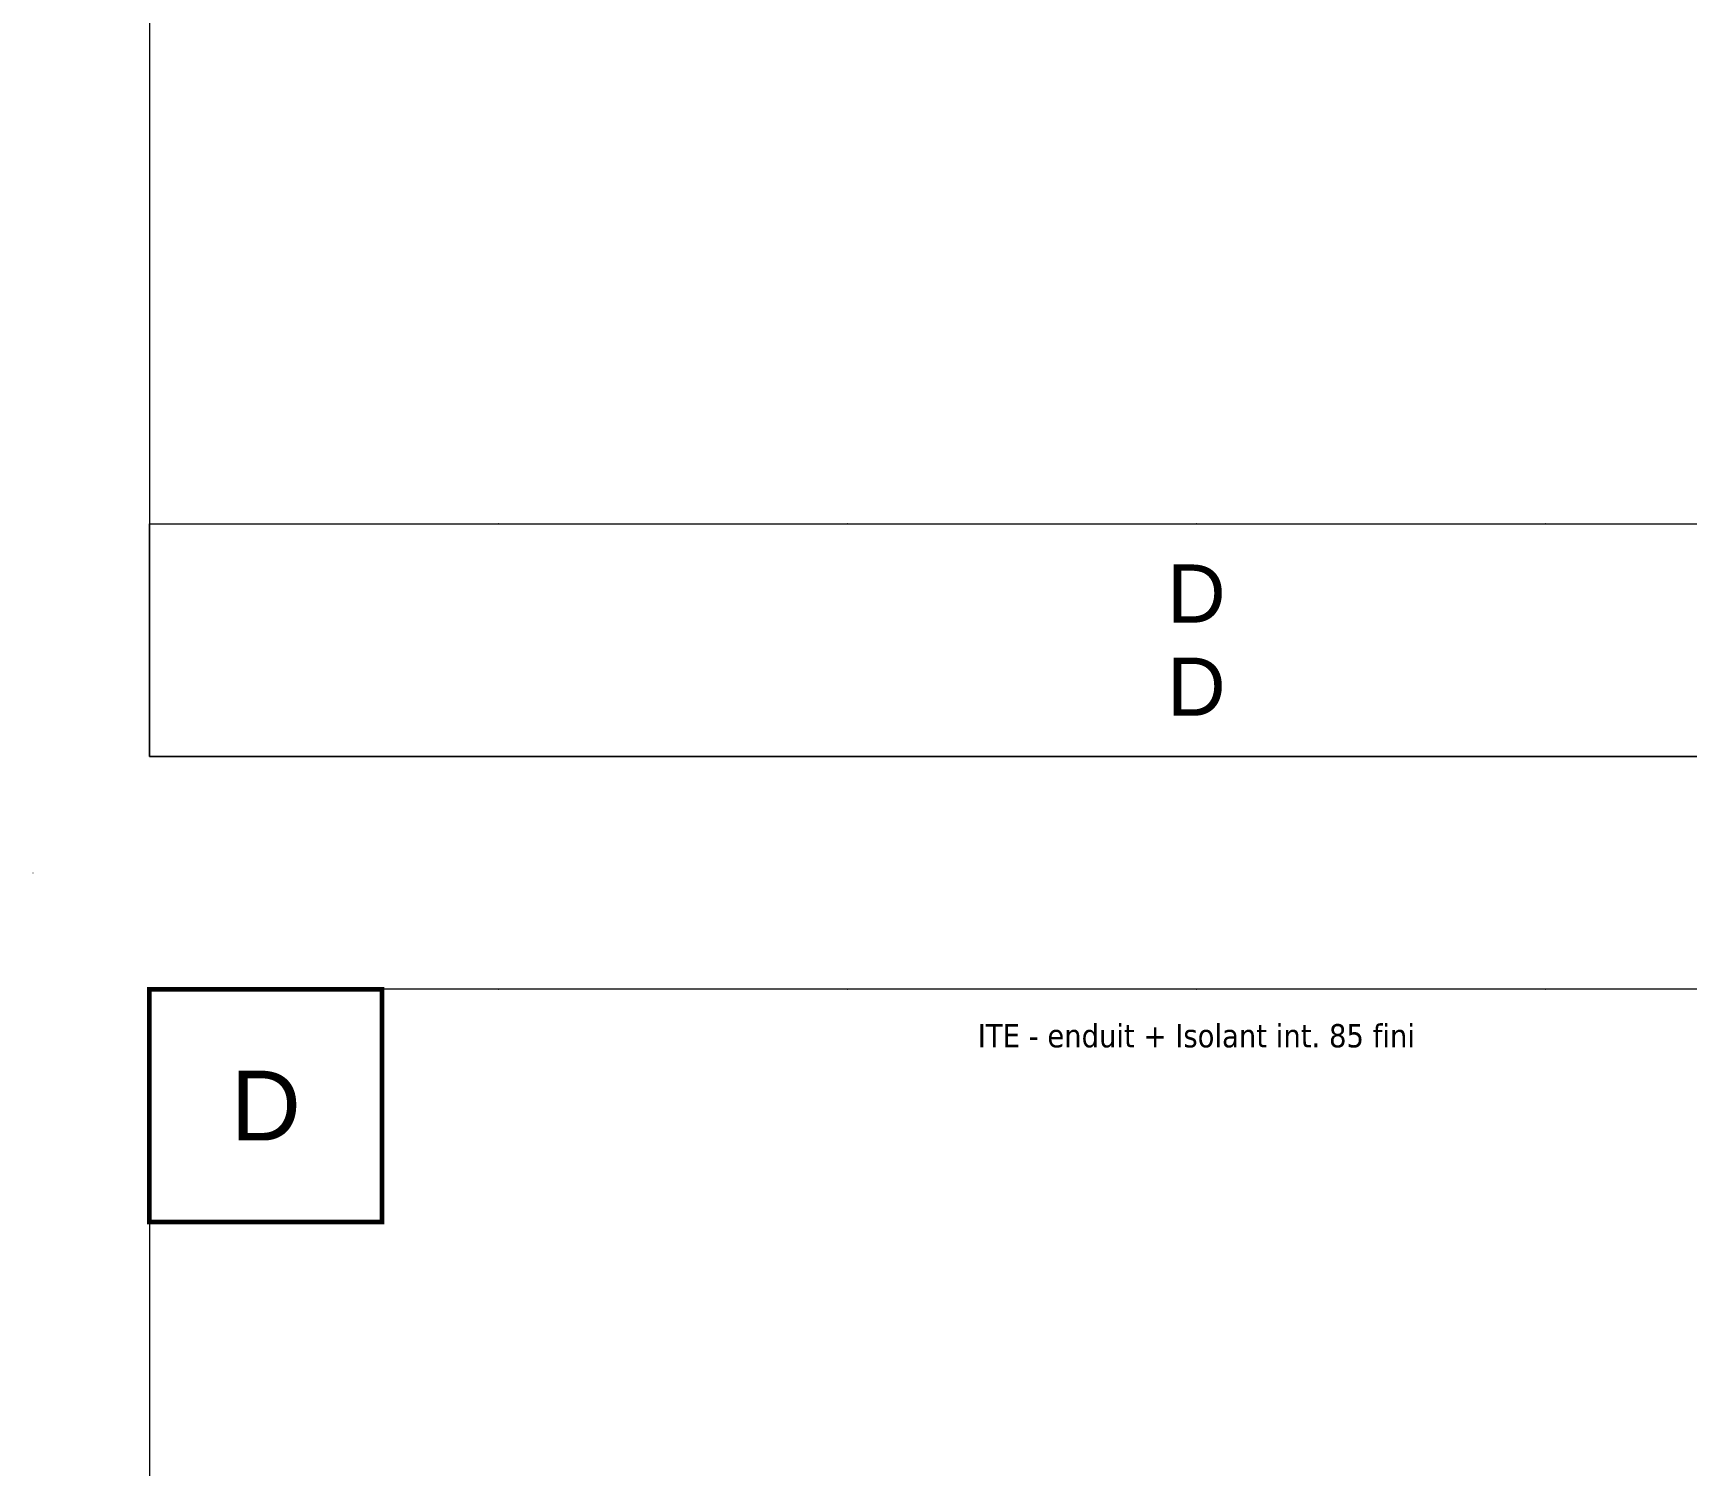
# Model space of a CAD drawing. Header units: millimetres. Extents: x -20000 to 230000, y -17405 to 24510.
# Drawn here: x 30000 to 37108, y -2548 to 3608 of the extents above; entities that cross this region are included whole.
import ezdxf
from ezdxf.enums import TextEntityAlignment as Align

# ---------------------------------------------------------------- set-up
doc = ezdxf.new("R2010")
doc.units = ezdxf.units.MM
doc.header["$PDMODE"] = 35
doc.header["$PDSIZE"] = 0.5
doc.layers.get('0').update_dxf_attribs({"lineweight": 13})
doc.layers.get('Defpoints').update_dxf_attribs({"true_color": 0xc2a584})
doc.layers.add('0 - 1 (validé)', color=3, linetype='Continuous', lineweight=13)
doc.layers.add('1 - Texte', color=7, linetype='Continuous', lineweight=13)
doc.layers.add('0 - Trame', color=1, linetype='Continuous', lineweight=0, plot=False)
doc.layers.add('Non visible', color=163, linetype='Continuous', lineweight=25, plot=False)
doc.styles.get("Standard").update_dxf_attribs({"font": 'ARIALUNI.TTF'})
doc.styles.add('Texte Poralu', font='tahomabd.ttf')

# ---------------------------------------------------------------- blocks, each defined once
blk = doc.blocks.new('Cadre Coupe_Elev')
at = {"const_width": 20}
blk.add_lwpolyline([(500, 9500), (1500, 9500), (1500, 8500), (500, 8500)], close=True, dxfattribs=at)
for p in [(2000, 9500), (3500, 9500), (5000, 9500), (6500, 9500), (2000, 1500), (3500, 1500), (5000, 1500), (6500, 1500), (2000, 500), (3500, 500), (5000, 500), (6500, 500)]:
    blk.add_point(p)
at = {"layer": '0 - Trame'}
for points in [[(500, 500), (9500, 500), (9500, 9500), (500, 9500)], [(500, 1500), (9500, 1500), (9500, 500), (500, 500)]]:
    blk.add_lwpolyline(points, close=True, dxfattribs=at)
for p in [(0, 10000), (10000, 10000), (0, 0), (10000, 0)]:
    blk.add_point(p, dxfattribs=at)
at = {"layer": 'Defpoints'}
for p in [(5000, 1200), (5000, 1000), (5000, 800)]:
    blk.add_point(p, dxfattribs=at)
at = {"color": 7}
blk.add_attdef('REPERE_1', text='', height=300, dxfattribs=at).set_placement((1000, 9000), align=Align.MIDDLE_CENTER)
at = {"layer": '1 - Texte', "color": 7}
for tag, p in [('DEFINITION1', (5000, 1200)), ('DEFINITION2', (5000, 800))]:
    blk.add_attdef(tag, text='', height=250, dxfattribs=at).set_placement(p, align=Align.MIDDLE_CENTER)
at = {"layer": 'Non visible', "style": 'Texte Poralu'}
for p in [(5447.1, 4905.8), (5447.1, 4605.8)]:
    blk.add_attdef('REPERE_2', text='', height=35, dxfattribs=at).set_placement(p, align=Align.MIDDLE_LEFT)
blk = doc.blocks.new('Rep_châssis')
at = {"style": 'Texte Poralu'}
blk.add_attdef('REP_CHASSIS', text='', height=100, dxfattribs=at).set_placement((0, 0), align=Align.MIDDLE_CENTER)

msp = doc.modelspace()

# ---------------------------------------------------------------- block references
at = {"layer": '0 - 1 (validé)'}
for p in [(20000, 0), (20000, -10000)]:
    msp.add_blockref('Cadre Coupe_Elev', p, dxfattribs=at)
ref = msp.add_blockref('Cadre Coupe_Elev', (30000, 0), dxfattribs=at)
ref.add_attrib('DEFINITION1', 'D', dxfattribs={"layer": '1 - Texte', "color": 7, "height": 250}).set_placement((35000, 1200), align=Align.MIDDLE_CENTER)
ref.add_attrib('DEFINITION2', 'D', dxfattribs={"layer": '1 - Texte', "color": 7, "height": 250}).set_placement((35000, 800), align=Align.MIDDLE_CENTER)
ref = msp.add_blockref('Cadre Coupe_Elev', (30000, -10000), dxfattribs=at)
ref.add_attrib('REPERE_1', 'D', dxfattribs={"layer": '0', "color": 7, "height": 300}).set_placement((31000, -1000), align=Align.MIDDLE_CENTER)
at = {"layer": 'Non visible'}
msp.add_blockref('Rep_châssis', (35000, -700), dxfattribs=at).add_auto_attribs({'REP_CHASSIS': 'ITE - enduit + Isolant int. 85 fini'})

doc.saveas('drawing.dxf')
